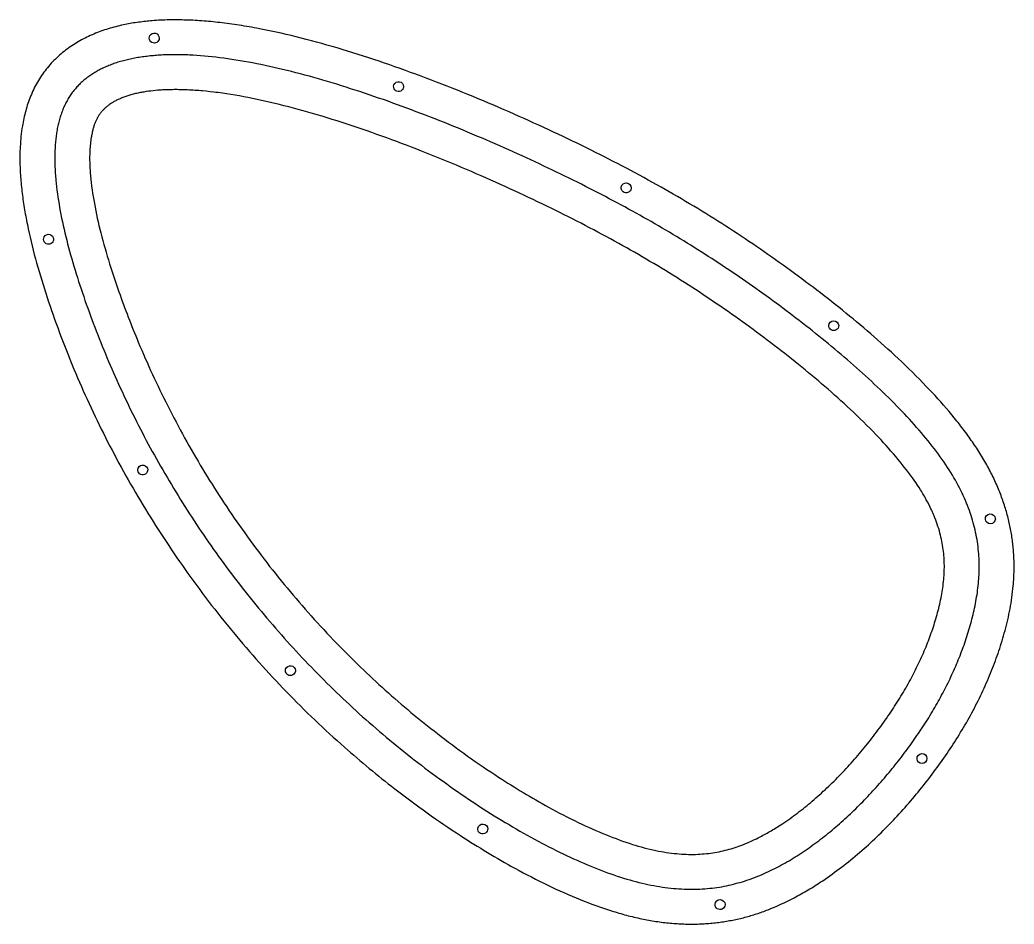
# Model space of a CAD drawing. Extents: x 6 to 206, y 5 to 186.
import ezdxf

# ---------------------------------------------------------------- set-up
doc = ezdxf.new("R2010")
doc.units = 0
doc.layers.add('ACCESSORIES$BACK_PICKGUARD', color=18, linetype='CONTINUOUS')

msp = doc.modelspace()

# ---------------------------------------------------------------- linework, layer by layer
at = {"layer": 'ACCESSORIES$BACK_PICKGUARD', "elevation": -42}
for points in [[(9.77, 173.57), (9.57, 173.22), (9.38, 172.88), (9.2, 172.53), (9.03, 172.18), (8.86, 171.82), (8.7, 171.47), (8.54, 171.11), (8.39, 170.74), (8.25, 170.38), (8.11, 170.02), (7.98, 169.65), (7.85, 169.28), (7.73, 168.92), (7.61, 168.54), (7.5, 168.17), (7.4, 167.8), (7.3, 167.42), (7.2, 167.05), (7.11, 166.67), (7.03, 166.29), (6.95, 165.91), (6.87, 165.53), (6.8, 165.15), (6.74, 164.77), (6.7, 164.51), (6.66, 164.25), (6.58, 163.73), (6.52, 163.21), (6.46, 162.68), (6.41, 162.16), (6.36, 161.64), (6.33, 161.12), (6.3, 160.59), (6.28, 160.19), (6.26, 159.79), (6.25, 159.39), (6.24, 158.99), (6.24, 158.59), (6.24, 158.19), (6.24, 157.78), (6.25, 157.38), (6.26, 156.98), (6.27, 156.58), (6.28, 156.18), (6.3, 155.78), (6.32, 155.38), (6.35, 154.98), (6.38, 154.58), (6.41, 154.18), (6.44, 153.76), (6.48, 153.35), (6.52, 152.93), (6.56, 152.51), (6.6, 152.1), (6.65, 151.68), (6.7, 151.27), (6.75, 150.85), (6.81, 150.44), (6.86, 150.03), (6.92, 149.61), (6.98, 149.2), (7.05, 148.79), (7.11, 148.37), (7.18, 147.96), (7.25, 147.55), (7.33, 147.12), (7.41, 146.69), (7.49, 146.26), (7.57, 145.84), (7.65, 145.41), (7.74, 144.98), (7.91, 144.13), (8.1, 143.28), (8.29, 142.43), (8.49, 141.59), (8.69, 140.74), (8.91, 139.87), (9.13, 139), (9.37, 138.13), (9.6, 137.27), (9.85, 136.4), (10.09, 135.54), (10.35, 134.68), (10.61, 133.82), (10.88, 132.94), (11.15, 132.07), (11.43, 131.19), (11.72, 130.32), (12.01, 129.45), (12.3, 128.59), (12.6, 127.72), (12.9, 126.86), (13.14, 126.17), (13.39, 125.48), (13.64, 124.8), (13.89, 124.11), (14.14, 123.43), (14.39, 122.74), (14.65, 122.06), (14.91, 121.38), (15.18, 120.7), (15.44, 120.02), (15.71, 119.35), (15.98, 118.67), (16.25, 117.99), (16.53, 117.32), (16.81, 116.64), (17.09, 115.97), (17.45, 115.1), (17.82, 114.23), (18.2, 113.36), (18.57, 112.5), (18.96, 111.63), (19.34, 110.77), (19.73, 109.91), (20.13, 109.06), (20.52, 108.2), (20.92, 107.34), (21.33, 106.49), (21.74, 105.64), (22.15, 104.79), (22.57, 103.94), (22.99, 103.1), (23.41, 102.26), (23.85, 101.39), (24.3, 100.53), (24.74, 99.67), (25.2, 98.82), (25.65, 97.96), (26.11, 97.11), (26.57, 96.26), (27.04, 95.41), (27.51, 94.56), (27.99, 93.72), (28.46, 92.88), (28.95, 92.04), (29.43, 91.2), (29.92, 90.37), (30.42, 89.53), (30.92, 88.7), (31.42, 87.88), (31.92, 87.05), (32.43, 86.23), (32.95, 85.41), (33.46, 84.59), (33.98, 83.77), (34.51, 82.96), (35.04, 82.14), (35.57, 81.34), (36.1, 80.53), (36.64, 79.72), (37.19, 78.92), (37.73, 78.12), (38.28, 77.33), (38.84, 76.53), (39.39, 75.74), (39.97, 74.93), (40.55, 74.12), (41.14, 73.32), (41.72, 72.51), (42.32, 71.72), (42.91, 70.92), (43.51, 70.12), (44.12, 69.33), (44.72, 68.54), (45.33, 67.76), (45.95, 66.98), (46.57, 66.2), (47.19, 65.42), (47.82, 64.65), (48.45, 63.88), (49.08, 63.11), (49.72, 62.34), (50.36, 61.58), (51, 60.82), (51.65, 60.07), (52.3, 59.31), (52.95, 58.56), (53.61, 57.82), (54.27, 57.08), (54.94, 56.34), (55.61, 55.6), (56.28, 54.87), (56.96, 54.13), (57.64, 53.41), (58.32, 52.68), (59, 51.96), (59.69, 51.25), (60.4, 50.52), (61.11, 49.8), (61.82, 49.08), (62.53, 48.36), (63.25, 47.65), (63.98, 46.94), (64.7, 46.24), (65.43, 45.54), (66.16, 44.84), (66.9, 44.15), (67.64, 43.46), (68.38, 42.77), (69.13, 42.09), (69.88, 41.41), (70.63, 40.73), (71.39, 40.06), (72, 39.52), (72.61, 38.99), (73.23, 38.45), (73.85, 37.92), (74.47, 37.39), (75.1, 36.86), (75.72, 36.34), (76.35, 35.82), (76.98, 35.3), (77.61, 34.78), (78.24, 34.27), (78.88, 33.76), (79.52, 33.25), (80.16, 32.74), (80.8, 32.24), (81.45, 31.74), (82.25, 31.12), (83.06, 30.5), (83.87, 29.89), (84.68, 29.28), (85.5, 28.68), (86.31, 28.08), (87.14, 27.49), (87.96, 26.9), (88.79, 26.31), (89.62, 25.73), (90.46, 25.15), (91.29, 24.58), (92.13, 24.01), (92.98, 23.44), (93.82, 22.88), (94.67, 22.33), (95.34, 21.9), (96.01, 21.47), (96.68, 21.04), (97.36, 20.62), (98.03, 20.19), (98.71, 19.78), (99.39, 19.36), (100.07, 18.95), (100.75, 18.54), (101.44, 18.14), (102.12, 17.74), (102.81, 17.34), (103.5, 16.94), (104.2, 16.55), (104.89, 16.16), (105.59, 15.78), (106.4, 15.33), (107.22, 14.89), (108.05, 14.46), (108.87, 14.03), (109.7, 13.6), (110.53, 13.18), (111.37, 12.77), (112.2, 12.37), (113, 11.98), (113.8, 11.61), (114.61, 11.24), (115.42, 10.88), (116.23, 10.52), (117.04, 10.17), (117.86, 9.83), (118.67, 9.49), (119.45, 9.18), (120.23, 8.88), (121.01, 8.59), (121.4, 8.44), (121.79, 8.3), (122.18, 8.16), (122.58, 8.02), (122.97, 7.88), (123.37, 7.75), (123.76, 7.61), (124.16, 7.48), (124.56, 7.35), (124.95, 7.23), (125.33, 7.11), (125.7, 7), (126.07, 6.89), (126.45, 6.78), (126.82, 6.67), (127.2, 6.56), (127.58, 6.46), (127.95, 6.36), (128.33, 6.26), (128.71, 6.16), (129.09, 6.07), (129.47, 5.98), (129.85, 5.89), (130.23, 5.8), (130.61, 5.72), (130.99, 5.64), (131.35, 5.57), (131.71, 5.5), (132.06, 5.43), (132.42, 5.36), (132.78, 5.3), (133.14, 5.24), (133.5, 5.18), (133.86, 5.12), (134.22, 5.07), (134.58, 5.02), (134.94, 4.97), (135.3, 4.92), (135.66, 4.88), (136.02, 4.84), (136.38, 4.8), (136.74, 4.77), (137.09, 4.74), (137.43, 4.71), (137.77, 4.68), (138.11, 4.66), (138.45, 4.64), (138.8, 4.62), (139.14, 4.6), (139.48, 4.59), (139.82, 4.58), (140.17, 4.57), (140.51, 4.57), (140.85, 4.56), (141.2, 4.56), (141.54, 4.57), (141.88, 4.57), (142.22, 4.58), (142.55, 4.59), (142.88, 4.6), (143.2, 4.62), (143.53, 4.64), (143.85, 4.66), (144.18, 4.68), (144.51, 4.71), (144.83, 4.73), (145.16, 4.76), (145.48, 4.8), (145.81, 4.83), (146.13, 4.87), (146.45, 4.91), (146.78, 4.95), (147.1, 5), (147.42, 5.05), (147.73, 5.1), (148.04, 5.15), (148.35, 5.2), (148.66, 5.26), (148.97, 5.32), (149.28, 5.38), (149.58, 5.44), (149.89, 5.5), (150.2, 5.57), (150.5, 5.64), (150.81, 5.71), (151.11, 5.79), (151.42, 5.86), (151.72, 5.94), (152.02, 6.03), (152.33, 6.11), (152.62, 6.19), (152.91, 6.28), (153.2, 6.36), (153.49, 6.45), (153.78, 6.54), (154.07, 6.64), (154.36, 6.73), (154.65, 6.83), (154.93, 6.93), (155.22, 7.03), (155.5, 7.13), (155.79, 7.24), (156.07, 7.34), (156.36, 7.45), (156.64, 7.56), (156.92, 7.68), (157.47, 7.9), (158.02, 8.13), (158.56, 8.37), (159.1, 8.62), (159.63, 8.87), (160.17, 9.13), (160.7, 9.39), (161.22, 9.66), (161.59, 9.85), (161.95, 10.04), (162.31, 10.23), (162.66, 10.43), (163.02, 10.63), (163.37, 10.83), (163.73, 11.03), (164.08, 11.24), (164.43, 11.44), (164.78, 11.65), (165.13, 11.87), (165.47, 12.08), (165.82, 12.3), (166.16, 12.52), (166.5, 12.74), (166.85, 12.96), (167.33, 13.28), (167.82, 13.61), (168.3, 13.94), (168.77, 14.28), (169.25, 14.62), (169.72, 14.96), (170.19, 15.3), (170.66, 15.65), (171.13, 16.01), (171.59, 16.36), (172.05, 16.72), (172.5, 17.09), (172.96, 17.46), (173.41, 17.83), (173.86, 18.2), (174.31, 18.58), (174.75, 18.96), (175.19, 19.34), (175.63, 19.73), (176.07, 20.11), (176.5, 20.51), (176.93, 20.9), (177.36, 21.3), (177.79, 21.7), (178.21, 22.1), (178.63, 22.51), (179.05, 22.92), (179.47, 23.33), (179.88, 23.74), (180.29, 24.16), (180.7, 24.58), (181.11, 25), (181.51, 25.42), (181.9, 25.84), (182.3, 26.26), (182.69, 26.69), (183.08, 27.12), (183.47, 27.55), (183.85, 27.98), (184.24, 28.42), (184.62, 28.85), (185, 29.29), (185.37, 29.73), (185.75, 30.18), (186.12, 30.62), (186.48, 31.07), (186.85, 31.52), (187.22, 31.97), (187.57, 32.41), (187.92, 32.86), (188.27, 33.31), (188.62, 33.76), (188.97, 34.21), (189.31, 34.66), (189.65, 35.12), (189.99, 35.57), (190.32, 36.03), (190.66, 36.49), (190.99, 36.95), (191.32, 37.42), (191.64, 37.88), (191.97, 38.35), (192.29, 38.82), (192.61, 39.29), (192.92, 39.76), (193.22, 40.22), (193.53, 40.69), (193.83, 41.16), (194.13, 41.64), (194.43, 42.11), (194.73, 42.59), (195.02, 43.07), (195.31, 43.54), (195.59, 44.03), (195.88, 44.51), (196.16, 44.99), (196.43, 45.48), (196.71, 45.97), (196.98, 46.46), (197.25, 46.95), (197.51, 47.44), (197.77, 47.93), (198.02, 48.42), (198.27, 48.91), (198.52, 49.41), (198.77, 49.91), (199.01, 50.4), (199.25, 50.9), (199.49, 51.41), (199.72, 51.91), (199.95, 52.41), (200.17, 52.92), (200.39, 53.43), (200.61, 53.94), (200.83, 54.45), (201.04, 54.96), (201.23, 55.45), (201.43, 55.94), (201.62, 56.43), (201.81, 56.92), (201.99, 57.42), (202.17, 57.92), (202.35, 58.41), (202.52, 58.91), (202.69, 59.41), (202.86, 59.91), (203.02, 60.41), (203.18, 60.92), (203.33, 61.42), (203.48, 61.93), (203.63, 62.43), (203.77, 62.94), (203.92, 63.48), (204.06, 64.03), (204.2, 64.57), (204.33, 65.11), (204.46, 65.66), (204.59, 66.21), (204.7, 66.75), (204.82, 67.3), (204.93, 67.87), (205.03, 68.44), (205.13, 69.01), (205.22, 69.58), (205.3, 70.15), (205.38, 70.72), (205.45, 71.3), (205.51, 71.87), (205.57, 72.47), (205.6, 72.77), (205.62, 73.06), (205.64, 73.36), (205.66, 73.66), (205.68, 73.96), (205.69, 74.26), (205.71, 74.56), (205.72, 74.86), (205.73, 75.15), (205.74, 75.45), (205.74, 75.75), (205.74, 76.05), (205.75, 76.35), (205.74, 76.65), (205.74, 76.96), (205.73, 77.27), (205.73, 77.58), (205.72, 77.89), (205.7, 78.2), (205.69, 78.51), (205.67, 78.82), (205.65, 79.13), (205.63, 79.44), (205.6, 79.75), (205.57, 80.06), (205.54, 80.37), (205.51, 80.68), (205.48, 80.99), (205.44, 81.3), (205.4, 81.61), (205.36, 81.93), (205.31, 82.25), (205.26, 82.57), (205.21, 82.89), (205.15, 83.21), (205.1, 83.53), (205.04, 83.85), (204.97, 84.17), (204.91, 84.49), (204.84, 84.81), (204.77, 85.12), (204.7, 85.44), (204.62, 85.76), (204.54, 86.07), (204.46, 86.39), (204.38, 86.7), (204.29, 87.03), (204.2, 87.36), (204.1, 87.69), (204, 88.02), (203.9, 88.34), (203.8, 88.67), (203.69, 88.99), (203.58, 89.32), (203.47, 89.64), (203.36, 89.96), (203.24, 90.28), (203.12, 90.61), (203, 90.92), (202.88, 91.24), (202.75, 91.56), (202.62, 91.88), (202.48, 92.21), (202.34, 92.55), (202.19, 92.88), (202.04, 93.21), (201.89, 93.54), (201.74, 93.87), (201.58, 94.2), (201.42, 94.53), (201.26, 94.85), (201.1, 95.18), (200.93, 95.5), (200.76, 95.82), (200.59, 96.14), (200.42, 96.46), (200.24, 96.78), (200.06, 97.1), (199.87, 97.43), (199.68, 97.77), (199.48, 98.1), (199.28, 98.43), (199.08, 98.76), (198.87, 99.09), (198.67, 99.42), (198.46, 99.75), (198.25, 100.07), (198.04, 100.39), (197.82, 100.72), (197.6, 101.04), (197.39, 101.36), (197.16, 101.67), (196.94, 101.99), (196.72, 102.31), (196.48, 102.64), (196.24, 102.97), (196, 103.29), (195.75, 103.62), (195.51, 103.94), (195.26, 104.27), (195.01, 104.59), (194.76, 104.91), (194.51, 105.23), (194.26, 105.55), (193.74, 106.18), (193.23, 106.81), (192.7, 107.44), (192.15, 108.09), (191.59, 108.73), (191.02, 109.37), (190.45, 110.01), (189.88, 110.64), (189.3, 111.27), (188.72, 111.89), (188.13, 112.51), (187.44, 113.23), (186.74, 113.93), (186.04, 114.64), (185.34, 115.34), (184.63, 116.03), (183.92, 116.72), (183.2, 117.41), (182.48, 118.09), (181.8, 118.72), (181.12, 119.35), (180.43, 119.97), (179.75, 120.59), (179.06, 121.21), (178.36, 121.82), (177.67, 122.43), (176.97, 123.04), (176.27, 123.64), (175.56, 124.24), (174.85, 124.84), (174.14, 125.43), (173.43, 126.03), (172.72, 126.61), (172, 127.2), (171.28, 127.78), (170.55, 128.37), (169.82, 128.95), (169.09, 129.53), (168.35, 130.11), (167.62, 130.69), (166.88, 131.26), (166.14, 131.83), (165.4, 132.4), (164.65, 132.96), (163.9, 133.52), (163.15, 134.08), (162.4, 134.64), (161.65, 135.19), (160.9, 135.75), (160.14, 136.3), (159.38, 136.84), (158.63, 137.38), (157.87, 137.92), (157.11, 138.46), (156.35, 138.99), (155.59, 139.52), (154.83, 140.05), (154.06, 140.57), (153.29, 141.09), (152.52, 141.61), (151.75, 142.13), (150.98, 142.65), (150.2, 143.16), (149.43, 143.67), (148.65, 144.17), (147.87, 144.68), (147.09, 145.18), (146.29, 145.68), (145.49, 146.19), (144.68, 146.69), (143.88, 147.19), (143.07, 147.68), (142.26, 148.18), (141.45, 148.67), (140.63, 149.16), (139.82, 149.64), (139, 150.12), (138.18, 150.6), (137.36, 151.07), (136.54, 151.55), (135.72, 152.02), (134.9, 152.49), (134.07, 152.95), (133.2, 153.43), (132.33, 153.92), (131.45, 154.4), (130.58, 154.87), (129.7, 155.35), (128.82, 155.82), (127.94, 156.28), (127.06, 156.75), (126.18, 157.21), (125.29, 157.67), (124.41, 158.12), (123.52, 158.58), (122.63, 159.03), (121.74, 159.47), (120.85, 159.92), (119.96, 160.36), (119.02, 160.83), (118.07, 161.29), (117.12, 161.74), (116.18, 162.2), (115.23, 162.65), (114.28, 163.1), (113.33, 163.55), (112.37, 163.99), (111.38, 164.45), (110.39, 164.91), (109.4, 165.36), (108.4, 165.81), (107.41, 166.26), (106.41, 166.7), (105.41, 167.15), (104.41, 167.59), (103.39, 168.03), (102.35, 168.48), (101.32, 168.92), (100.29, 169.36), (99.25, 169.8), (98.22, 170.23), (97.18, 170.66), (96.14, 171.09), (95.1, 171.51), (94.06, 171.93), (93.01, 172.34), (91.97, 172.76), (90.92, 173.16), (89.87, 173.57), (88.83, 173.97), (87.78, 174.37), (86.73, 174.76), (85.69, 175.15), (84.64, 175.53), (83.6, 175.91), (82.55, 176.29), (81.5, 176.66), (80.45, 177.02), (79.4, 177.39), (78.34, 177.75), (77.29, 178.1), (76.23, 178.45), (75.17, 178.79), (74.11, 179.13), (73.05, 179.47), (71.99, 179.8), (70.92, 180.12), (69.9, 180.43), (68.87, 180.73), (67.84, 181.02), (66.81, 181.31), (65.78, 181.6), (64.75, 181.88), (63.71, 182.15), (62.68, 182.41), (61.68, 182.66), (60.69, 182.91), (59.69, 183.14), (58.69, 183.37), (57.69, 183.59), (56.69, 183.81), (55.69, 184.01), (54.68, 184.21), (53.71, 184.4), (53.22, 184.49), (52.73, 184.58), (52.24, 184.66), (51.75, 184.75), (51.26, 184.83), (50.77, 184.91), (50.27, 184.99), (49.78, 185.06), (49.29, 185.14), (48.8, 185.21), (48.31, 185.27), (47.81, 185.34), (47.32, 185.4), (46.83, 185.46), (46.37, 185.52), (45.92, 185.57), (45.47, 185.62), (45.02, 185.66), (44.57, 185.71), (44.12, 185.75), (43.67, 185.79), (43.21, 185.83), (42.76, 185.86), (42.31, 185.89), (41.86, 185.92), (41.4, 185.95), (40.95, 185.98), (40.5, 186), (40.05, 186.02), (39.59, 186.03), (39.17, 186.04), (38.74, 186.05), (38.32, 186.06), (37.89, 186.07), (37.46, 186.07), (37.04, 186.07), (36.61, 186.06), (36.19, 186.06), (35.76, 186.05), (35.34, 186.03), (34.91, 186.02), (34.48, 186), (34.06, 185.98), (33.63, 185.95), (33.21, 185.92), (32.78, 185.89), (32.45, 185.86), (32.11, 185.83), (31.77, 185.8), (31.43, 185.76), (31.09, 185.73), (30.75, 185.69), (30.41, 185.64), (30.07, 185.6), (29.74, 185.55), (29.4, 185.5), (29.06, 185.45), (28.73, 185.39), (28.39, 185.33), (28.06, 185.27), (27.72, 185.21), (27.39, 185.14), (27, 185.06), (26.62, 184.98), (26.24, 184.89), (25.86, 184.8), (25.47, 184.7), (25.1, 184.6), (24.72, 184.5), (24.34, 184.39), (23.97, 184.28), (23.6, 184.16), (23.23, 184.04), (22.87, 183.92), (22.51, 183.79), (22.14, 183.65), (21.78, 183.52), (21.42, 183.37), (21.07, 183.23), (20.71, 183.08), (20.36, 182.92), (20.01, 182.76), (19.66, 182.59), (19.32, 182.42), (18.97, 182.24), (18.63, 182.06), (18.3, 181.88), (17.96, 181.69), (17.63, 181.49), (17.3, 181.29), (16.98, 181.08), (16.66, 180.87), (16.34, 180.66), (16.03, 180.43), (15.71, 180.21), (15.4, 179.97), (15.1, 179.74), (14.8, 179.49), (14.5, 179.25), (14.21, 178.99), (13.92, 178.73), (13.64, 178.47), (13.36, 178.2), (13.08, 177.92), (12.81, 177.64), (12.54, 177.35), (12.28, 177.06), (12.02, 176.77), (11.77, 176.46), (11.52, 176.16), (11.28, 175.85), (11.05, 175.54), (10.82, 175.22), (10.6, 174.9), (10.38, 174.57), (10.17, 174.24), (9.96, 173.9)], [(15.83, 170.07), (15.71, 169.85), (15.59, 169.64), (15.47, 169.42), (15.36, 169.2), (15.25, 168.97), (15.15, 168.74), (15.05, 168.52), (14.95, 168.28), (14.85, 168.05), (14.76, 167.81), (14.67, 167.57), (14.58, 167.33), (14.49, 167.08), (14.41, 166.84), (14.33, 166.59), (14.26, 166.34), (14.19, 166.08), (14.12, 165.82), (14.05, 165.57), (13.98, 165.3), (13.92, 165.04), (13.86, 164.77), (13.81, 164.51), (13.75, 164.24), (13.7, 163.96), (13.66, 163.69), (13.61, 163.41), (13.57, 163.13), (13.53, 162.85), (13.49, 162.57), (13.46, 162.29), (13.42, 162), (13.4, 161.71), (13.37, 161.42), (13.34, 161.13), (13.32, 160.83), (13.3, 160.53), (13.29, 160.23), (13.27, 159.93), (13.26, 159.63), (13.25, 159.33), (13.25, 159.02), (13.24, 158.71), (13.24, 158.4), (13.24, 158.09), (13.24, 157.78), (13.25, 157.46), (13.26, 157.15), (13.27, 156.83), (13.28, 156.51), (13.29, 156.19), (13.31, 155.86), (13.33, 155.54), (13.35, 155.21), (13.37, 154.88), (13.4, 154.56), (13.43, 154.22), (13.46, 153.89), (13.52, 153.22), (13.6, 152.55), (13.68, 151.87), (13.77, 151.18), (13.87, 150.49), (13.98, 149.8), (14.09, 149.09), (14.21, 148.39), (14.34, 147.68), (14.48, 146.97), (14.62, 146.25), (14.77, 145.53), (14.93, 144.8), (15.1, 144.07), (15.27, 143.34), (15.44, 142.6), (15.63, 141.86), (15.82, 141.12), (16.01, 140.37), (16.21, 139.63), (16.42, 138.88), (16.63, 138.13), (16.85, 137.37), (17.08, 136.61), (17.3, 135.86), (17.54, 135.1), (17.78, 134.34), (18.02, 133.57), (18.27, 132.81), (18.52, 132.05), (18.78, 131.28), (19.04, 130.52), (19.3, 129.75), (19.57, 128.99), (19.84, 128.22), (20.12, 127.46), (20.4, 126.69), (20.68, 125.92), (20.97, 125.16), (21.26, 124.39), (21.55, 123.63), (21.85, 122.87), (22.15, 122.1), (22.45, 121.34), (22.76, 120.58), (23.07, 119.81), (23.39, 119.05), (23.7, 118.29), (24.03, 117.53), (24.35, 116.77), (24.68, 116), (25.01, 115.24), (25.35, 114.48), (25.69, 113.73), (26.03, 112.97), (26.38, 112.21), (26.73, 111.45), (27.08, 110.7), (27.44, 109.94), (27.8, 109.18), (28.17, 108.43), (28.53, 107.68), (28.91, 106.92), (29.28, 106.17), (29.66, 105.42), (30.04, 104.67), (30.43, 103.92), (30.82, 103.17), (31.21, 102.42), (31.61, 101.67), (32, 100.93), (32.41, 100.18), (32.81, 99.44), (33.22, 98.69), (33.64, 97.95), (34.06, 97.21), (34.48, 96.47), (34.9, 95.73), (35.33, 94.99), (35.76, 94.25), (36.19, 93.52), (36.63, 92.78), (37.07, 92.05), (37.52, 91.32), (37.97, 90.59), (38.42, 89.86), (38.87, 89.13), (39.33, 88.4), (39.79, 87.68), (40.26, 86.95), (40.73, 86.23), (41.2, 85.51), (41.68, 84.79), (42.16, 84.07), (42.64, 83.35), (43.13, 82.63), (43.62, 81.92), (44.11, 81.21), (44.61, 80.5), (45.11, 79.79), (45.61, 79.08), (46.12, 78.37), (46.63, 77.67), (47.14, 76.96), (47.66, 76.26), (48.18, 75.56), (48.7, 74.86), (49.23, 74.17), (49.76, 73.47), (50.3, 72.78), (50.83, 72.09), (51.38, 71.4), (51.92, 70.71), (52.47, 70.03), (53.02, 69.34), (53.57, 68.66), (54.13, 67.98), (54.69, 67.31), (55.26, 66.63), (55.82, 65.96), (56.39, 65.29), (56.97, 64.62), (57.55, 63.95), (58.13, 63.28), (58.71, 62.62), (59.3, 61.96), (59.89, 61.3), (60.48, 60.64), (61.08, 59.99), (61.68, 59.34), (62.28, 58.69), (62.89, 58.04), (63.5, 57.39), (64.11, 56.75), (64.73, 56.11), (65.35, 55.47), (65.97, 54.84), (66.6, 54.2), (67.23, 53.57), (67.86, 52.95), (68.49, 52.32), (69.13, 51.7), (69.77, 51.07), (70.42, 50.46), (71.06, 49.84), (71.72, 49.23), (72.37, 48.62), (73.03, 48.01), (73.69, 47.4), (74.35, 46.8), (75.02, 46.2), (75.69, 45.61), (76.36, 45.01), (77.03, 44.42), (77.71, 43.83), (78.39, 43.25), (79.08, 42.66), (79.77, 42.08), (80.46, 41.51), (81.15, 40.93), (81.85, 40.36), (82.55, 39.79), (83.25, 39.23), (83.95, 38.66), (84.66, 38.11), (85.37, 37.55), (86.09, 37), (86.8, 36.45), (87.52, 35.9), (88.24, 35.36), (88.97, 34.82), (89.69, 34.29), (90.42, 33.75), (91.15, 33.23), (91.88, 32.71), (92.61, 32.19), (93.34, 31.67), (94.07, 31.16), (94.81, 30.66), (95.54, 30.15), (96.28, 29.66), (97.02, 29.17), (97.75, 28.68), (98.49, 28.2), (99.23, 27.72), (99.97, 27.25), (100.7, 26.78), (101.44, 26.32), (102.18, 25.86), (102.91, 25.41), (103.65, 24.97), (104.39, 24.53), (105.12, 24.09), (105.85, 23.66), (106.59, 23.24), (107.32, 22.83), (108.05, 22.42), (108.77, 22.01), (109.5, 21.61), (110.23, 21.22), (110.95, 20.84), (111.67, 20.46), (112.39, 20.09), (113.1, 19.73), (113.82, 19.37), (114.53, 19.02), (115.24, 18.67), (115.94, 18.34), (116.65, 18.01), (117.34, 17.69), (118.04, 17.37), (118.73, 17.07), (119.42, 16.77), (120.11, 16.47), (120.79, 16.19), (121.47, 15.92), (122.14, 15.65), (122.81, 15.39), (123.48, 15.14), (124.14, 14.89), (124.79, 14.66), (125.45, 14.43), (126.09, 14.21), (126.73, 14.01), (127.37, 13.81), (128, 13.61), (128.63, 13.43), (129.25, 13.26), (129.86, 13.09), (130.47, 12.94), (131.08, 12.79), (131.68, 12.65), (132.27, 12.52), (132.86, 12.4), (133.44, 12.29), (134.02, 12.19), (134.6, 12.09), (135.17, 12), (135.73, 11.92), (136.29, 11.85), (136.85, 11.79), (137.4, 11.74), (137.94, 11.69), (138.48, 11.65), (139.02, 11.62), (139.55, 11.59), (140.08, 11.58), (140.61, 11.57), (141.13, 11.56), (141.64, 11.57), (142.16, 11.58), (142.66, 11.6), (143.17, 11.63), (143.67, 11.66), (144.17, 11.7), (144.66, 11.75), (145.15, 11.8), (145.64, 11.86), (146.12, 11.93), (146.6, 12), (147.08, 12.08), (147.55, 12.17), (148.02, 12.26), (148.49, 12.36), (148.95, 12.47), (149.41, 12.58), (149.87, 12.69), (150.33, 12.82), (150.78, 12.95), (151.23, 13.08), (151.67, 13.22), (152.12, 13.36), (152.56, 13.51), (153, 13.67), (153.44, 13.83), (153.87, 14), (154.31, 14.17), (154.74, 14.35), (155.17, 14.53), (155.59, 14.71), (156.02, 14.91), (156.44, 15.1), (156.86, 15.3), (157.28, 15.51), (157.7, 15.72), (158.11, 15.93), (158.53, 16.15), (158.94, 16.37), (159.35, 16.6), (159.76, 16.83), (160.17, 17.06), (160.58, 17.3), (160.99, 17.54), (161.39, 17.79), (161.79, 18.04), (162.2, 18.29), (162.6, 18.55), (163, 18.81), (163.4, 19.07), (163.8, 19.34), (164.19, 19.61), (164.59, 19.89), (164.98, 20.17), (165.37, 20.45), (165.76, 20.73), (166.15, 21.02), (166.54, 21.31), (166.92, 21.61), (167.31, 21.9), (167.69, 22.21), (168.07, 22.51), (168.45, 22.82), (168.83, 23.12), (169.21, 23.44), (169.58, 23.75), (169.96, 24.07), (170.33, 24.39), (170.7, 24.71), (171.07, 25.04), (171.44, 25.37), (171.8, 25.7), (172.17, 26.03), (172.53, 26.37), (172.89, 26.7), (173.25, 27.04), (173.61, 27.39), (173.96, 27.73), (174.31, 28.08), (174.67, 28.43), (175.01, 28.78), (175.36, 29.13), (175.71, 29.49), (176.05, 29.84), (176.4, 30.2), (176.74, 30.56), (177.07, 30.93), (177.41, 31.29), (177.75, 31.66), (178.08, 32.02), (178.41, 32.39), (178.74, 32.76), (179.06, 33.14), (179.39, 33.51), (179.71, 33.88), (180.03, 34.26), (180.35, 34.64), (180.67, 35.02), (180.98, 35.4), (181.29, 35.78), (181.6, 36.16), (181.91, 36.54), (182.22, 36.93), (182.52, 37.31), (182.82, 37.7), (183.12, 38.09), (183.42, 38.47), (183.71, 38.86), (184, 39.25), (184.29, 39.64), (184.58, 40.03), (184.86, 40.43), (185.15, 40.82), (185.43, 41.21), (185.71, 41.61), (185.98, 42), (186.25, 42.4), (186.53, 42.8), (186.79, 43.19), (187.06, 43.59), (187.32, 43.99), (187.59, 44.39), (187.84, 44.79), (188.1, 45.19), (188.35, 45.6), (188.61, 46), (188.85, 46.4), (189.1, 46.81), (189.34, 47.21), (189.58, 47.62), (189.82, 48.03), (190.06, 48.43), (190.29, 48.84), (190.52, 49.25), (190.75, 49.66), (190.98, 50.07), (191.2, 50.49), (191.42, 50.9), (191.63, 51.31), (191.85, 51.72), (192.06, 52.14), (192.27, 52.55), (192.48, 52.97), (192.68, 53.39), (192.88, 53.81), (193.08, 54.22), (193.27, 54.64), (193.46, 55.06), (193.65, 55.48), (193.84, 55.91), (194.02, 56.33), (194.2, 56.75), (194.38, 57.17), (194.55, 57.6), (194.73, 58.02), (194.89, 58.45), (195.06, 58.88), (195.22, 59.3), (195.38, 59.73), (195.54, 60.16), (195.69, 60.59), (195.84, 61.02), (195.99, 61.45), (196.13, 61.88), (196.28, 62.32), (196.41, 62.75), (196.55, 63.18), (196.68, 63.62), (196.81, 64.05), (196.94, 64.49), (197.06, 64.93), (197.18, 65.36), (197.29, 65.8), (197.4, 66.24), (197.51, 66.68), (197.62, 67.12), (197.72, 67.56), (197.81, 68.01), (197.91, 68.45), (198, 68.89), (198.08, 69.34), (198.16, 69.78), (198.23, 70.23), (198.31, 70.68), (198.37, 71.13), (198.43, 71.58), (198.49, 72.03), (198.54, 72.48), (198.58, 72.93), (198.62, 73.39), (198.66, 73.84), (198.69, 74.3), (198.71, 74.75), (198.73, 75.21), (198.74, 75.67), (198.75, 76.13), (198.74, 76.59), (198.74, 77.06), (198.72, 77.52), (198.71, 77.99), (198.68, 78.45), (198.65, 78.92), (198.61, 79.39), (198.56, 79.86), (198.51, 80.33), (198.44, 80.81), (198.38, 81.28), (198.3, 81.76), (198.22, 82.23), (198.13, 82.71), (198.03, 83.19), (197.92, 83.68), (197.81, 84.16), (197.69, 84.64), (197.55, 85.13), (197.42, 85.62), (197.27, 86.11), (197.11, 86.6), (196.95, 87.09), (196.78, 87.58), (196.59, 88.08), (196.4, 88.58), (196.2, 89.08), (195.99, 89.58), (195.77, 90.08), (195.55, 90.58), (195.31, 91.09), (195.06, 91.6), (194.8, 92.11), (194.54, 92.62), (194.26, 93.13), (193.97, 93.65), (193.68, 94.16), (193.37, 94.68), (193.05, 95.2), (192.72, 95.73), (192.38, 96.25), (192.03, 96.78), (191.68, 97.3), (191.31, 97.83), (190.93, 98.36), (190.54, 98.89), (190.15, 99.43), (189.74, 99.96), (189.33, 100.5), (188.9, 101.03), (188.47, 101.57), (188.03, 102.11), (187.58, 102.65), (187.13, 103.19), (186.66, 103.73), (186.19, 104.27), (185.71, 104.82), (185.22, 105.36), (184.73, 105.9), (184.23, 106.45), (183.72, 106.99), (183.2, 107.53), (182.68, 108.08), (182.15, 108.62), (181.61, 109.17), (181.07, 109.71), (180.52, 110.26), (179.97, 110.8), (179.41, 111.35), (178.84, 111.89), (178.27, 112.43), (177.69, 112.98), (177.11, 113.52), (176.52, 114.06), (175.93, 114.6), (175.33, 115.14), (174.73, 115.68), (174.12, 116.22), (173.51, 116.76), (172.9, 117.3), (172.28, 117.83), (171.66, 118.37), (171.03, 118.9), (170.4, 119.44), (169.77, 119.97), (169.13, 120.5), (168.49, 121.02), (167.85, 121.55), (167.21, 122.07), (166.56, 122.6), (165.91, 123.12), (165.26, 123.64), (164.6, 124.16), (163.95, 124.67), (163.29, 125.18), (162.63, 125.7), (161.97, 126.21), (161.3, 126.71), (160.64, 127.22), (159.97, 127.72), (159.31, 128.22), (158.64, 128.71), (157.97, 129.21), (157.3, 129.7), (156.64, 130.19), (155.97, 130.68), (155.29, 131.16), (154.62, 131.64), (153.95, 132.12), (153.28, 132.6), (152.6, 133.07), (151.92, 133.54), (151.25, 134.01), (150.57, 134.48), (149.89, 134.95), (149.2, 135.41), (148.52, 135.87), (147.83, 136.33), (147.15, 136.79), (146.46, 137.24), (145.76, 137.7), (145.07, 138.15), (144.37, 138.6), (143.68, 139.05), (142.98, 139.49), (142.27, 139.94), (141.57, 140.38), (140.86, 140.82), (140.15, 141.26), (139.44, 141.7), (138.72, 142.13), (138, 142.57), (137.28, 143), (136.56, 143.43), (135.83, 143.86), (135.1, 144.29), (134.37, 144.72), (133.63, 145.15), (132.89, 145.57), (132.15, 146), (131.4, 146.42), (130.65, 146.84), (129.9, 147.26), (129.14, 147.68), (128.38, 148.1), (127.61, 148.52), (126.84, 148.94), (126.07, 149.35), (125.29, 149.77), (124.51, 150.18), (123.72, 150.59), (122.93, 151.01), (122.14, 151.42), (121.34, 151.83), (120.53, 152.24), (119.73, 152.65), (118.91, 153.06), (118.1, 153.47), (117.27, 153.88), (116.45, 154.29), (115.61, 154.7), (114.78, 155.1), (113.93, 155.51), (113.09, 155.92), (112.23, 156.33), (111.37, 156.73), (110.51, 157.14), (109.64, 157.55), (108.77, 157.95), (107.89, 158.36), (107, 158.76), (106.11, 159.17), (105.22, 159.57), (104.32, 159.97), (103.42, 160.37), (102.52, 160.77), (101.61, 161.17), (100.7, 161.57), (99.78, 161.97), (98.86, 162.36), (97.94, 162.75), (97.02, 163.14), (96.09, 163.53), (95.16, 163.92), (94.23, 164.3), (93.3, 164.68), (92.36, 165.06), (91.43, 165.44), (90.49, 165.81), (89.55, 166.19), (88.61, 166.55), (87.66, 166.92), (86.72, 167.28), (85.78, 167.64), (84.83, 168), (83.89, 168.35), (82.95, 168.7), (82, 169.04), (81.06, 169.38), (80.12, 169.72), (79.17, 170.06), (78.23, 170.38), (77.29, 170.71), (76.35, 171.03), (75.41, 171.34), (74.48, 171.66), (73.54, 171.96), (72.61, 172.26), (71.68, 172.56), (70.75, 172.85), (69.82, 173.14), (68.9, 173.42), (67.98, 173.69), (67.06, 173.96), (66.14, 174.23), (65.23, 174.48), (64.33, 174.74), (63.42, 174.98), (62.52, 175.22), (61.62, 175.46), (60.73, 175.68), (59.85, 175.9), (58.96, 176.12), (58.08, 176.33), (57.21, 176.53), (56.34, 176.72), (55.48, 176.91), (54.62, 177.09), (53.77, 177.26), (52.92, 177.42), (52.08, 177.58), (51.25, 177.73), (50.42, 177.87), (49.6, 178.01), (48.79, 178.13), (47.98, 178.25), (47.18, 178.36), (46.38, 178.47), (45.59, 178.56), (44.81, 178.65), (44.04, 178.73), (43.27, 178.8), (42.51, 178.86), (41.76, 178.92), (41.01, 178.96), (40.28, 179), (39.91, 179.02), (39.55, 179.03), (39.19, 179.04), (38.83, 179.05), (38.47, 179.06), (38.11, 179.06), (37.76, 179.07), (37.41, 179.07), (37.06, 179.07), (36.71, 179.06), (36.36, 179.06), (36.02, 179.05), (35.68, 179.04), (35.34, 179.03), (35, 179.02), (34.66, 179), (34.33, 178.98), (34, 178.96), (33.67, 178.94), (33.34, 178.91), (33.02, 178.88), (32.7, 178.86), (32.38, 178.82), (32.06, 178.79), (31.74, 178.75), (31.43, 178.72), (31.12, 178.67), (30.81, 178.63), (30.5, 178.59), (30.2, 178.54), (29.9, 178.49), (29.6, 178.44), (29.3, 178.38), (29, 178.33), (28.71, 178.27), (28.42, 178.21), (28.13, 178.14), (27.85, 178.08), (27.56, 178.01), (27.28, 177.94), (27, 177.87), (26.73, 177.79), (26.45, 177.71), (26.18, 177.63), (25.92, 177.55), (25.65, 177.47), (25.39, 177.38), (25.12, 177.29), (24.87, 177.2), (24.61, 177.1), (24.36, 177.01), (24.11, 176.91), (23.86, 176.81), (23.61, 176.7), (23.37, 176.6), (23.13, 176.49), (22.89, 176.38), (22.66, 176.26), (22.43, 176.15), (22.2, 176.03), (21.97, 175.91), (21.74, 175.78), (21.52, 175.66), (21.3, 175.53), (21.09, 175.4), (20.88, 175.27), (20.67, 175.13), (20.46, 174.99), (20.25, 174.85), (20.05, 174.71), (19.85, 174.56), (19.66, 174.41), (19.46, 174.26), (19.27, 174.11), (19.08, 173.95), (18.9, 173.79), (18.72, 173.63), (18.54, 173.47), (18.36, 173.3), (18.19, 173.13), (18.02, 172.96), (17.85, 172.79), (17.69, 172.61), (17.53, 172.43), (17.37, 172.25), (17.21, 172.06), (17.06, 171.87), (16.91, 171.68), (16.76, 171.49), (16.62, 171.3), (16.48, 171.1), (16.34, 170.9), (16.21, 170.7), (16.08, 170.49), (15.95, 170.28)], [(21.89, 166.57), (21.82, 166.44), (21.74, 166.3), (21.67, 166.17), (21.61, 166.03), (21.54, 165.89), (21.48, 165.75), (21.42, 165.61), (21.36, 165.47), (21.29, 165.3), (21.23, 165.14), (21.17, 164.97), (21.11, 164.8), (21.05, 164.63), (21, 164.45), (20.95, 164.28), (20.9, 164.11), (20.85, 163.91), (20.8, 163.7), (20.75, 163.5), (20.71, 163.3), (20.66, 163.09), (20.62, 162.89), (20.58, 162.68), (20.55, 162.48), (20.5, 162.15), (20.45, 161.83), (20.41, 161.51), (20.38, 161.18), (20.35, 160.86), (20.32, 160.53), (20.3, 160.2), (20.28, 159.88), (20.27, 159.59), (20.26, 159.3), (20.25, 159.01), (20.24, 158.72), (20.24, 158.44), (20.24, 158.15), (20.24, 157.86), (20.25, 157.57), (20.26, 157.28), (20.27, 156.99), (20.28, 156.7), (20.29, 156.41), (20.33, 155.84), (20.37, 155.26), (20.39, 154.93), (20.42, 154.59), (20.45, 154.26), (20.49, 153.92), (20.52, 153.59), (20.56, 153.26), (20.6, 152.92), (20.64, 152.59), (20.74, 151.93), (20.83, 151.26), (20.94, 150.6), (21.05, 149.94), (21.18, 149.2), (21.32, 148.47), (21.46, 147.73), (21.62, 147), (21.77, 146.27), (21.94, 145.54), (22.11, 144.82), (22.29, 144.09), (22.48, 143.31), (22.68, 142.53), (22.89, 141.76), (23.1, 140.98), (23.32, 140.21), (23.54, 139.44), (23.77, 138.67), (24, 137.9), (24.25, 137.09), (24.5, 136.29), (24.76, 135.49), (25.02, 134.69), (25.28, 133.89), (25.55, 133.09), (25.83, 132.3), (26.11, 131.5), (26.33, 130.86), (26.56, 130.22), (26.79, 129.58), (27.02, 128.95), (27.26, 128.31), (27.5, 127.68), (27.74, 127.04), (27.98, 126.41), (28.23, 125.77), (28.47, 125.14), (28.72, 124.51), (28.97, 123.88), (29.23, 123.25), (29.48, 122.62), (29.74, 122), (30, 121.37), (30.34, 120.56), (30.69, 119.75), (31.04, 118.94), (31.39, 118.13), (31.75, 117.33), (32.11, 116.52), (32.47, 115.72), (32.84, 114.92), (33.21, 114.12), (33.58, 113.33), (33.96, 112.53), (34.34, 111.74), (34.73, 110.95), (35.12, 110.16), (35.51, 109.37), (35.91, 108.58), (36.32, 107.78), (36.73, 106.97), (37.15, 106.17), (37.57, 105.37), (37.99, 104.57), (38.42, 103.78), (38.85, 102.98), (39.29, 102.19), (39.73, 101.4), (40.17, 100.61), (40.62, 99.83), (41.07, 99.04), (41.52, 98.26), (41.98, 97.48), (42.44, 96.71), (42.91, 95.93), (43.37, 95.16), (43.85, 94.39), (44.32, 93.62), (44.8, 92.85), (45.28, 92.09), (45.77, 91.33), (46.26, 90.57), (46.75, 89.81), (47.25, 89.05), (47.75, 88.3), (48.25, 87.55), (48.76, 86.8), (49.27, 86.06), (49.78, 85.31), (50.3, 84.57), (50.82, 83.83), (51.36, 83.08), (51.9, 82.32), (52.45, 81.57), (52.99, 80.82), (53.55, 80.07), (54.1, 79.33), (54.66, 78.59), (55.23, 77.85), (55.79, 77.12), (56.36, 76.38), (56.94, 75.65), (57.51, 74.93), (58.09, 74.2), (58.68, 73.48), (59.27, 72.76), (59.86, 72.04), (60.45, 71.33), (61.05, 70.62), (61.65, 69.91), (62.25, 69.21), (62.86, 68.5), (63.47, 67.81), (64.09, 67.11), (64.7, 66.42), (65.32, 65.73), (65.95, 65.04), (66.58, 64.35), (67.21, 63.67), (67.84, 62.99), (68.48, 62.32), (69.12, 61.65), (69.76, 60.98), (70.36, 60.37), (70.95, 59.76), (71.55, 59.15), (72.15, 58.55), (72.75, 57.95), (73.36, 57.35), (73.97, 56.76), (74.58, 56.17), (75.19, 55.58), (75.81, 54.99), (76.43, 54.41), (77.05, 53.83), (77.68, 53.25), (78.3, 52.67), (78.93, 52.1), (79.56, 51.53), (80.2, 50.96), (80.84, 50.4), (81.48, 49.84), (82.12, 49.28), (82.76, 48.72), (83.41, 48.17), (84.06, 47.62), (84.71, 47.07), (85.37, 46.53), (86.02, 45.99), (86.68, 45.45), (87.34, 44.92), (88.01, 44.38), (88.68, 43.86), (89.34, 43.33), (90.02, 42.81), (90.76, 42.23), (91.51, 41.66), (92.27, 41.09), (93.02, 40.53), (93.78, 39.97), (94.54, 39.41), (95.31, 38.86), (96.07, 38.31), (96.84, 37.77), (97.62, 37.22), (98.39, 36.69), (99.17, 36.16), (99.95, 35.63), (100.73, 35.1), (101.52, 34.58), (102.31, 34.07), (102.92, 33.67), (103.54, 33.27), (104.15, 32.88), (104.77, 32.49), (105.39, 32.11), (106.01, 31.72), (106.64, 31.34), (107.26, 30.96), (107.89, 30.59), (108.52, 30.22), (109.15, 29.85), (109.78, 29.48), (110.41, 29.12), (111.05, 28.76), (111.69, 28.4), (112.32, 28.05), (113.06, 27.65), (113.8, 27.25), (114.54, 26.86), (115.28, 26.48), (116.02, 26.09), (116.77, 25.72), (117.52, 25.35), (118.27, 24.98), (118.97, 24.65), (119.67, 24.32), (120.37, 24), (121.08, 23.68), (121.79, 23.37), (122.5, 23.07), (123.21, 22.77), (123.92, 22.47), (124.57, 22.22), (125.22, 21.96), (125.87, 21.72), (126.52, 21.48), (127.17, 21.24), (127.83, 21.01), (128.49, 20.8), (128.82, 20.69), (129.15, 20.58), (129.73, 20.4), (130.32, 20.23), (130.9, 20.07), (131.49, 19.91), (132.07, 19.75), (132.66, 19.61), (132.96, 19.54), (133.25, 19.47), (133.55, 19.41), (133.85, 19.35), (134.37, 19.24), (134.89, 19.14), (135.41, 19.05), (135.94, 18.97), (136.46, 18.89), (136.99, 18.82), (137.52, 18.76), (137.78, 18.73), (138.05, 18.71), (138.52, 18.66), (138.99, 18.63), (139.47, 18.6), (139.94, 18.58), (140.41, 18.57), (140.89, 18.56), (141.36, 18.57), (141.83, 18.57), (142.27, 18.59), (142.7, 18.61), (143.14, 18.64), (143.57, 18.68), (144, 18.72), (144.44, 18.77), (144.87, 18.82), (145.3, 18.89), (145.71, 18.95), (146.12, 19.02), (146.53, 19.1), (146.94, 19.19), (147.34, 19.28), (147.75, 19.38), (148.15, 19.48), (148.55, 19.59), (148.95, 19.7), (149.35, 19.82), (149.74, 19.95), (150.14, 20.08), (150.53, 20.22), (150.92, 20.36), (151.3, 20.51), (151.69, 20.66), (152.09, 20.83), (152.48, 20.99), (152.87, 21.17), (153.26, 21.34), (153.65, 21.52), (154.03, 21.71), (154.41, 21.9), (154.79, 22.09), (155.08, 22.24), (155.35, 22.39), (155.63, 22.54), (155.91, 22.69), (156.19, 22.85), (156.46, 23), (156.73, 23.16), (157.01, 23.32), (157.28, 23.48), (157.55, 23.64), (158.09, 23.98), (158.62, 24.31), (159.15, 24.66), (159.55, 24.92), (159.94, 25.19), (160.34, 25.46), (160.73, 25.73), (161.11, 26.01), (161.5, 26.29), (161.88, 26.57), (162.27, 26.86), (162.64, 27.15), (163.02, 27.44), (163.4, 27.73), (163.77, 28.03), (164.14, 28.33), (164.51, 28.63), (164.87, 28.94), (165.24, 29.24), (165.62, 29.57), (165.99, 29.89), (166.36, 30.22), (166.73, 30.55), (167.1, 30.88), (167.46, 31.22), (167.83, 31.55), (168.19, 31.89), (168.55, 32.23), (168.9, 32.58), (169.26, 32.92), (169.61, 33.27), (169.96, 33.62), (170.31, 33.98), (170.66, 34.33), (171, 34.69), (171.35, 35.05), (171.69, 35.42), (172.03, 35.79), (172.37, 36.16), (172.71, 36.53), (173.05, 36.9), (173.38, 37.28), (173.71, 37.65), (174.04, 38.03), (174.37, 38.41), (174.7, 38.8), (175.02, 39.18), (175.34, 39.57), (175.66, 39.95), (175.98, 40.34), (176.3, 40.73), (176.6, 41.12), (176.91, 41.51), (177.22, 41.9), (177.52, 42.29), (177.82, 42.68), (178.12, 43.07), (178.41, 43.47), (178.71, 43.87), (179, 44.26), (179.29, 44.66), (179.58, 45.07), (179.86, 45.47), (180.15, 45.87), (180.43, 46.28), (180.71, 46.69), (180.98, 47.1), (181.25, 47.49), (181.51, 47.89), (181.77, 48.29), (182.03, 48.69), (182.28, 49.09), (182.54, 49.49), (182.79, 49.9), (183.03, 50.3), (183.28, 50.71), (183.52, 51.12), (183.76, 51.53), (184, 51.94), (184.24, 52.36), (184.47, 52.77), (184.7, 53.19), (184.93, 53.61), (185.15, 54.01), (185.36, 54.42), (185.57, 54.82), (185.78, 55.23), (185.99, 55.64), (186.19, 56.05), (186.39, 56.47), (186.59, 56.88), (186.79, 57.3), (186.98, 57.71), (187.17, 58.13), (187.35, 58.55), (187.54, 58.97), (187.72, 59.39), (187.9, 59.82), (188.07, 60.24), (188.23, 60.64), (188.39, 61.03), (188.54, 61.43), (188.69, 61.83), (188.84, 62.23), (188.99, 62.63), (189.13, 63.03), (189.27, 63.43), (189.41, 63.84), (189.54, 64.24), (189.67, 64.65), (189.8, 65.06), (189.93, 65.46), (190.05, 65.87), (190.17, 66.28), (190.28, 66.69), (190.4, 67.11), (190.51, 67.52), (190.61, 67.94), (190.72, 68.36), (190.81, 68.78), (190.91, 69.2), (191, 69.62), (191.09, 70.04), (191.17, 70.44), (191.24, 70.85), (191.31, 71.26), (191.38, 71.67), (191.44, 72.08), (191.49, 72.49), (191.54, 72.9), (191.59, 73.31), (191.63, 73.71), (191.66, 74.12), (191.69, 74.52), (191.71, 74.92), (191.73, 75.33), (191.74, 75.73), (191.75, 76.13), (191.75, 76.54), (191.74, 76.94), (191.73, 77.35), (191.71, 77.75), (191.68, 78.16), (191.65, 78.56), (191.62, 78.96), (191.57, 79.37), (191.52, 79.77), (191.46, 80.19), (191.4, 80.6), (191.32, 81.02), (191.25, 81.43), (191.16, 81.84), (191.07, 82.25), (190.97, 82.66), (190.86, 83.07), (190.74, 83.51), (190.61, 83.95), (190.47, 84.38), (190.33, 84.82), (190.18, 85.25), (190.02, 85.68), (189.85, 86.1), (189.68, 86.53), (189.58, 86.76), (189.48, 87), (189.38, 87.23), (189.28, 87.47), (189.17, 87.7), (189.06, 87.93), (188.84, 88.39), (188.61, 88.85), (188.37, 89.3), (188.13, 89.75), (187.88, 90.2), (187.74, 90.45), (187.59, 90.71), (187.44, 90.96), (187.29, 91.21), (187.13, 91.46), (186.98, 91.71), (186.66, 92.21), (186.34, 92.7), (186.01, 93.19), (185.67, 93.67), (185.33, 94.15), (184.94, 94.7), (184.53, 95.24), (184.13, 95.78), (183.71, 96.31), (183.29, 96.84), (182.87, 97.36), (182.44, 97.89), (182.01, 98.4), (181.53, 98.97), (181.04, 99.53), (180.54, 100.09), (180.05, 100.65), (179.54, 101.2), (179.04, 101.75), (178.53, 102.29), (178.01, 102.83), (177.39, 103.48), (176.76, 104.12), (176.13, 104.75), (175.49, 105.38), (174.85, 106.01), (174.21, 106.63), (173.56, 107.25), (172.91, 107.87), (172.27, 108.46), (171.64, 109.04), (171, 109.62), (170.36, 110.2), (169.72, 110.77), (169.08, 111.34), (168.43, 111.91), (167.78, 112.47), (167.12, 113.04), (166.47, 113.59), (165.81, 114.15), (165.15, 114.7), (164.49, 115.25), (163.82, 115.8), (163.15, 116.35), (162.49, 116.89), (161.79, 117.44), (161.1, 118), (160.41, 118.55), (159.71, 119.1), (159.01, 119.64), (158.31, 120.19), (157.6, 120.73), (156.9, 121.27), (156.19, 121.8), (155.49, 122.33), (154.78, 122.86), (154.07, 123.39), (153.36, 123.92), (152.64, 124.44), (151.93, 124.96), (151.21, 125.48), (150.49, 125.99), (149.78, 126.5), (149.06, 127.01), (148.34, 127.51), (147.62, 128.01), (146.89, 128.51), (146.17, 129.01), (145.44, 129.5), (144.71, 130), (143.98, 130.49), (143.25, 130.97), (142.52, 131.46), (141.78, 131.94), (141.05, 132.42), (140.31, 132.89), (139.57, 133.37), (138.81, 133.85), (138.05, 134.33), (137.29, 134.8), (136.52, 135.27), (135.76, 135.74), (134.99, 136.21), (134.22, 136.68), (133.45, 137.14), (132.68, 137.6), (131.9, 138.05), (131.13, 138.51), (130.35, 138.96), (129.57, 139.41), (128.79, 139.85), (128.01, 140.29), (127.23, 140.73), (126.4, 141.2), (125.57, 141.66), (124.73, 142.11), (123.9, 142.57), (123.06, 143.02), (122.22, 143.47), (121.38, 143.92), (120.54, 144.36), (119.7, 144.8), (118.85, 145.24), (118.01, 145.67), (117.16, 146.1), (116.31, 146.53), (115.46, 146.96), (114.61, 147.39), (113.76, 147.81), (112.85, 148.25), (111.95, 148.7), (111.04, 149.14), (110.13, 149.57), (109.21, 150.01), (108.3, 150.44), (107.39, 150.87), (106.47, 151.3), (105.52, 151.74), (104.56, 152.18), (103.6, 152.62), (102.65, 153.05), (101.69, 153.48), (100.73, 153.91), (99.77, 154.34), (98.8, 154.76), (97.82, 155.19), (96.83, 155.62), (95.84, 156.04), (94.84, 156.46), (93.85, 156.88), (92.86, 157.3), (91.86, 157.71), (90.86, 158.12), (89.86, 158.52), (88.86, 158.93), (87.86, 159.32), (86.86, 159.72), (85.86, 160.11), (84.85, 160.5), (83.84, 160.89), (82.84, 161.27), (81.85, 161.64), (80.86, 162.01), (79.87, 162.37), (78.88, 162.73), (77.89, 163.08), (76.89, 163.44), (75.9, 163.78), (74.9, 164.13), (73.9, 164.47), (72.9, 164.8), (71.9, 165.13), (70.9, 165.46), (69.9, 165.78), (68.89, 166.1), (67.88, 166.41), (66.87, 166.71), (65.92, 167), (64.97, 167.28), (64.02, 167.55), (63.07, 167.82), (62.11, 168.08), (61.15, 168.34), (60.19, 168.59), (59.23, 168.84), (58.33, 169.07), (57.43, 169.29), (56.53, 169.5), (55.63, 169.71), (54.73, 169.91), (53.82, 170.1), (52.92, 170.29), (52.01, 170.47), (51.16, 170.63), (50.3, 170.79), (49.44, 170.94), (48.59, 171.08), (47.73, 171.21), (47.3, 171.28), (46.87, 171.34), (46.44, 171.4), (46.01, 171.46), (45.58, 171.51), (45.15, 171.56), (44.4, 171.65), (43.65, 171.73), (42.9, 171.8), (42.52, 171.84), (42.15, 171.87), (41.77, 171.9), (41.4, 171.92), (41.02, 171.95), (40.65, 171.97), (40.27, 171.99), (39.89, 172.01), (39.52, 172.03), (39.14, 172.04), (38.49, 172.06), (38.16, 172.06), (37.83, 172.07), (37.5, 172.07), (37.18, 172.07), (36.85, 172.06), (36.52, 172.06), (36.19, 172.05), (35.87, 172.04), (35.54, 172.03), (35.21, 172.02), (34.88, 172), (34.56, 171.98), (34.23, 171.96), (33.9, 171.93), (33.44, 171.89), (32.97, 171.85), (32.5, 171.79), (32.03, 171.73), (31.57, 171.67), (31.1, 171.59), (30.87, 171.55), (30.64, 171.51), (30.41, 171.47), (30.18, 171.42), (29.94, 171.37), (29.71, 171.32), (29.47, 171.27), (29.23, 171.21), (29, 171.15), (28.76, 171.09), (28.53, 171.03), (28.3, 170.96), (28.09, 170.9), (27.89, 170.83), (27.68, 170.77), (27.48, 170.7), (27.28, 170.63), (27.07, 170.55), (26.87, 170.48), (26.67, 170.4), (26.5, 170.32), (26.33, 170.25), (26.15, 170.17), (25.98, 170.09), (25.81, 170.01), (25.64, 169.93), (25.47, 169.84), (25.3, 169.75), (25.16, 169.67), (25.01, 169.59), (24.87, 169.51), (24.73, 169.42), (24.59, 169.33), (24.45, 169.24), (24.31, 169.15), (24.18, 169.05), (24.06, 168.96), (23.94, 168.87), (23.82, 168.78), (23.7, 168.69), (23.59, 168.6), (23.48, 168.5), (23.37, 168.4), (23.26, 168.3), (23.16, 168.2), (23.06, 168.1), (22.96, 168.01), (22.87, 167.9), (22.78, 167.8), (22.69, 167.7), (22.6, 167.59), (22.51, 167.48), (22.43, 167.37), (22.34, 167.26), (22.26, 167.15), (22.18, 167.04), (22.11, 166.92), (22.03, 166.81), (21.96, 166.69)]]:
    msp.add_lwpolyline(points, close=True, dxfattribs=at)
at = {"layer": 'ACCESSORIES$BACK_PICKGUARD', "extrusion": (-2.58875e-07, -2.7037e-06, -1)}
msp.add_lwpolyline([(-34.08, 181.93, 1.003494), (-32.33, 182.9)], format="xyb", dxfattribs=at)
at = {"layer": 'ACCESSORIES$BACK_PICKGUARD', "extrusion": (-3.50925e-07, -2.99442e-06, -1)}
msp.add_lwpolyline([(-32.33, 182.9, 0.773326), (-34.2, 182.41)], format="xyb", dxfattribs=at)
at = {"layer": 'ACCESSORIES$BACK_PICKGUARD', "extrusion": (0, -2.83381e-06, -1)}
msp.add_lwpolyline([(-34.2, 182.41, 0.126755), (-34.08, 181.93)], format="xyb", dxfattribs=at)
at = {"layer": 'ACCESSORIES$BACK_PICKGUARD', "extrusion": (-5.99977e-07, -6.27211e-07, -1)}
msp.add_lwpolyline([(-81.29, 173.01, 0.844845), (-83.23, 172.68)], format="xyb", dxfattribs=at)
at = {"layer": 'ACCESSORIES$BACK_PICKGUARD', "extrusion": (-6.30509e-07, -6.89039e-07, -1)}
msp.add_lwpolyline([(-83.18, 172.36, 1.003664), (-81.29, 173.01)], format="xyb", dxfattribs=at)
at = {"layer": 'ACCESSORIES$BACK_PICKGUARD', "extrusion": (-6.51001e-07, -5.64636e-07, -1)}
msp.add_lwpolyline([(-83.23, 172.68, 0.082263), (-83.18, 172.36)], format="xyb", dxfattribs=at)
at = {"layer": 'ACCESSORIES$BACK_PICKGUARD', "extrusion": (-8.18647e-08, 1.2771e-06, -1)}
msp.add_lwpolyline([(-128.89, 152.2, 1.003523), (-126.91, 152.51)], format="xyb", dxfattribs=at)
at = {"layer": 'ACCESSORIES$BACK_PICKGUARD', "extrusion": (-6.16609e-08, 1.42428e-06, -1)}
msp.add_lwpolyline([(-126.91, 152.51, 0.923338), (-128.9, 152.35)], format="xyb", dxfattribs=at)
at = {"layer": 'ACCESSORIES$BACK_PICKGUARD', "extrusion": (-1.04775e-07, -1.37357e-06, 1), "elevation": -42}
msp.add_lwpolyline([(128.9, 152.35), (128.89, 152.2)], dxfattribs=at)
at = {"layer": 'ACCESSORIES$BACK_PICKGUARD', "extrusion": (6.00755e-07, 1.15953e-06, -1)}
msp.add_lwpolyline([(-12.87, 141.55, 1.003013), (-11.11, 142.51)], format="xyb", dxfattribs=at)
at = {"layer": 'ACCESSORIES$BACK_PICKGUARD', "extrusion": (4.64464e-07, 8.78958e-07, -1)}
msp.add_lwpolyline([(-11.11, 142.51, 0.774557), (-12.99, 142.03)], format="xyb", dxfattribs=at)
at = {"layer": 'ACCESSORIES$BACK_PICKGUARD', "extrusion": (7.20905e-07, 8.79005e-07, -1)}
msp.add_lwpolyline([(-12.99, 142.03, 0.125522), (-12.87, 141.55)], format="xyb", dxfattribs=at)
at = {"layer": 'ACCESSORIES$BACK_PICKGUARD', "extrusion": (8.90168e-07, 1.50066e-06, -1)}
msp.add_lwpolyline([(-168.54, 124.7, 0.994353), (-170.54, 124.69)], format="xyb", dxfattribs=at)
at = {"layer": 'ACCESSORIES$BACK_PICKGUARD', "extrusion": (8.90008e-07, 1.4724e-06, -1)}
msp.add_lwpolyline([(-170.54, 124.69, 1.005679), (-168.54, 124.7)], format="xyb", dxfattribs=at)
at = {"layer": 'ACCESSORIES$BACK_PICKGUARD', "extrusion": (-2.41085e-07, 6.22563e-07, -1)}
msp.add_lwpolyline([(-31.8, 95.34, 1.002762), (-29.96, 96.11)], format="xyb", dxfattribs=at)
at = {"layer": 'ACCESSORIES$BACK_PICKGUARD', "extrusion": (-3.24968e-07, 3.58661e-07, -1)}
msp.add_lwpolyline([(-29.96, 96.11, 0.818136), (-31.88, 95.72)], format="xyb", dxfattribs=at)
at = {"layer": 'ACCESSORIES$BACK_PICKGUARD', "extrusion": (-4.67797e-08, 4.30671e-07, -1)}
msp.add_lwpolyline([(-31.88, 95.72, 0.09865), (-31.8, 95.34)], format="xyb", dxfattribs=at)
at = {"layer": 'ACCESSORIES$BACK_PICKGUARD', "extrusion": (-1.1747e-06, -3.37574e-07, -1)}
msp.add_lwpolyline([(-199.98, 85.84, 0.997125), (-201.97, 86)], format="xyb", dxfattribs=at)
at = {"layer": 'ACCESSORIES$BACK_PICKGUARD', "extrusion": (-1.16944e-06, -3.46935e-07, -1)}
msp.add_lwpolyline([(-201.98, 85.92, 0.960661), (-199.98, 85.84)], format="xyb", dxfattribs=at)
at = {"layer": 'ACCESSORIES$BACK_PICKGUARD', "extrusion": (-1.71146e-08, 4.00128e-07, 1), "elevation": -42}
msp.add_lwpolyline([(201.97, 86), (201.98, 85.92)], dxfattribs=at)
at = {"layer": 'ACCESSORIES$BACK_PICKGUARD', "extrusion": (6.38843e-08, 6.12893e-07, -1)}
msp.add_lwpolyline([(-59.57, 55.74, 0.864792), (-61.53, 55.45)], format="xyb", dxfattribs=at)
at = {"layer": 'ACCESSORIES$BACK_PICKGUARD', "extrusion": (3.06834e-08, 4.62416e-07, -1)}
msp.add_lwpolyline([(-61.48, 55.17, 1.002542), (-59.57, 55.74)], format="xyb", dxfattribs=at)
at = {"layer": 'ACCESSORIES$BACK_PICKGUARD', "extrusion": (-9.37295e-08, 5.58836e-07, -1)}
msp.add_lwpolyline([(-61.53, 55.45, 0.071254), (-61.48, 55.17)], format="xyb", dxfattribs=at)
at = {"layer": 'ACCESSORIES$BACK_PICKGUARD', "extrusion": (1.37685e-07, -1.64137e-07, -1)}
msp.add_lwpolyline([(-186.26, 37.75, 0.997477), (-188.26, 37.83)], format="xyb", dxfattribs=at)
at = {"layer": 'ACCESSORIES$BACK_PICKGUARD', "extrusion": (1.34702e-07, -5.42038e-08, -1)}
msp.add_lwpolyline([(-188.26, 37.78, 0.98219), (-186.26, 37.75)], format="xyb", dxfattribs=at)
at = {"layer": 'ACCESSORIES$BACK_PICKGUARD', "extrusion": (-2.41146e-09, 1.17761e-07, 1), "elevation": -42}
msp.add_lwpolyline([(188.26, 37.83), (188.26, 37.78)], dxfattribs=at)
at = {"layer": 'ACCESSORIES$BACK_PICKGUARD', "extrusion": (-1.82142e-06, -1.87987e-06, -1)}
msp.add_lwpolyline([(-98.13, 23.84, 0.914473), (-100.11, 23.66)], format="xyb", dxfattribs=at)
at = {"layer": 'ACCESSORIES$BACK_PICKGUARD', "extrusion": (-1.8432e-06, -2.07042e-06, -1)}
msp.add_lwpolyline([(-100.1, 23.49, 1.002406), (-98.13, 23.84)], format="xyb", dxfattribs=at)
at = {"layer": 'ACCESSORIES$BACK_PICKGUARD', "extrusion": (-2.0472e-06, -1.99855e-06, -1)}
msp.add_lwpolyline([(-100.11, 23.66, 0.043477), (-100.1, 23.49)], format="xyb", dxfattribs=at)
at = {"layer": 'ACCESSORIES$BACK_PICKGUARD', "extrusion": (1.07989e-06, -3.55657e-07, -1)}
msp.add_lwpolyline([(-147.74, 8.43, 1.002353), (-145.74, 8.55)], format="xyb", dxfattribs=at)
at = {"layer": 'ACCESSORIES$BACK_PICKGUARD', "extrusion": (1.08783e-06, -1.64373e-07, -1)}
msp.add_lwpolyline([(-145.74, 8.55, 0.969555), (-147.74, 8.49)], format="xyb", dxfattribs=at)
at = {"layer": 'ACCESSORIES$BACK_PICKGUARD', "extrusion": (7.2399e-09, 2.53632e-07, 1), "elevation": -42}
msp.add_lwpolyline([(147.74, 8.49), (147.74, 8.43)], dxfattribs=at)

doc.saveas('drawing.dxf')
